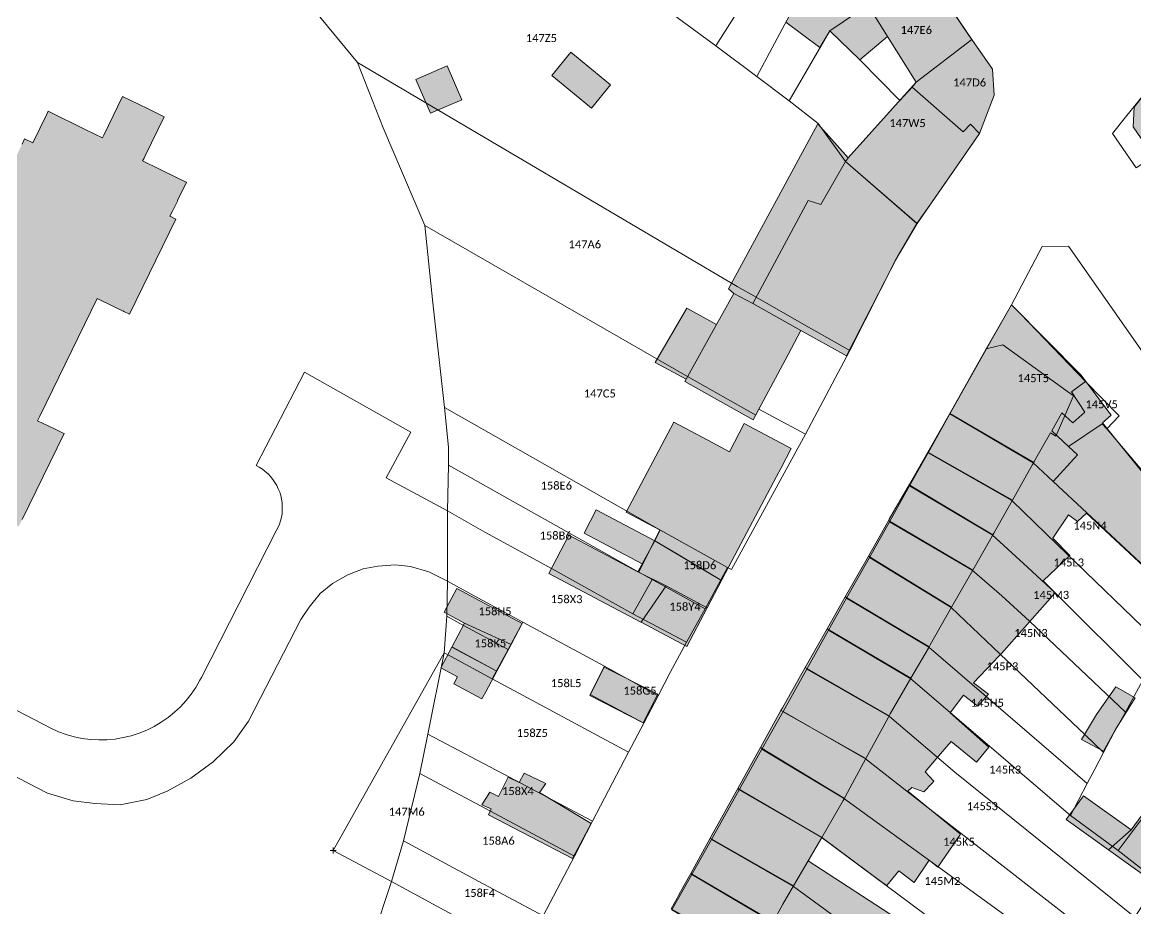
# Model space of a CAD drawing. Header units: metres. Extents: x 113120 to 240396, y 120329 to 242116.
# Drawn here: x 116428 to 116539.2, y 121497.3 to 121585.9 of the extents above; entities that cross this region are included whole.
import ezdxf

# ---------------------------------------------------------------- set-up
doc = ezdxf.new("R2010")
doc.units = ezdxf.units.M
doc.header["$LTSCALE"] = 3
doc.header["$PDMODE"] = 2
doc.header["$PDSIZE"] = 0.3
for name, color, linetype, lineweight in [('Bpn_CaPa', 78, 'Continuous', 0), ('Bpn_ReBu', 4, 'Continuous', 0), ('Bpt_CaNu', 7, 'Continuous', 0), ('Bpt_PrSt', 7, 'Continuous', 0), ('Hachure bâtiment', 11, 'Continuous', 0)]:
    doc.layers.add(name, color=color, linetype=linetype, lineweight=lineweight)
doc.styles.add('Legend', font='')
doc.styles.get('Legend').set_extended_font_data('Calibri')

msp = doc.modelspace()

# ---------------------------------------------------------------- hatches: boundary and pattern name
at = {"layer": 'Hachure bâtiment'}
h = msp.add_hatch(color=256, dxfattribs=at)
h.dxf.hatch_style = 1
h.paths.add_polyline_path([(116438.25, 121692.08), (116440.44, 121688.91), (116443, 121685.2), (116445.9, 121681), (116448.38, 121677.33), (116449.95, 121675), (116450.97, 121673.48), (116453.57, 121669.62), (116453.18, 121669.35), (116455.97, 121665.32), (116458.37, 121661.85), (116460.58, 121658.65), (116462.73, 121655.5), (116464.81, 121652.43), (116466.9, 121649.35), (116466.99, 121649.22), (116467.11, 121649.03), (116469.69, 121645.1), (116472.31, 121641.1), (116472.47, 121640.85), (116475.63, 121636.42), (116478.52, 121632.37), (116481.29, 121628.47), (116481.42, 121628.29), (116481.5, 121628.16), (116483.9, 121624.47), (116486.6, 121620.33), (116488.68, 121617.13), (116488.78, 121616.98), (116488.88, 121616.83), (116490.85, 121613.98), (116493, 121610.85), (116495.46, 121607.27), (116495.57, 121607.11), (116495.7, 121606.92), (116497.82, 121603.73), (116500.23, 121600.1), (116500.75, 121600.53), (116503.09, 121596.95), (116505.65, 121593.03), (116505.98, 121593.22), (116508.1, 121590.25), (116510.73, 121586.57), (116512.48, 121587.57), (116514.43, 121584.47), (116511.65, 121582.15), (116508.67, 121585.03), (116507.67, 121583.37), (116504.27, 121585.9), (116505.6, 121587.97), (116503.02, 121591.5), (116501.55, 121590.35), (116500.42, 121592.35), (116500.1, 121592.15), (116498.77, 121590.47), (116496.6, 121591.97), (116496.95, 121592.53), (116495.58, 121594.47), (116499.08, 121597.12), (116498, 121598.72), (116493.92, 121595.95), (116492.95, 121594.43), (116492.15, 121594.9), (116493.1, 121596.62), (116492.2, 121597.65), (116496.15, 121600.68), (116495.14, 121602), (116495.98, 121602.75), (116494.75, 121604.25), (116491.85, 121602.18), (116491.17, 121603.07), (116490.2, 121602.45), (116489.6, 121603.25), (116489.17, 121602.9), (116488.02, 121604.6), (116485.23, 121602.9), (116483.48, 121604.25), (116482.77, 121603.72), (116478.92, 121597.3), (116475.33, 121599.12), (116480.04, 121606.32), (116480.23, 121606.62), (116485.7, 121610.62), (116484.48, 121612.45), (116483.48, 121611.57), (116482.83, 121612.57), (116482.48, 121612.35), (116479.33, 121616.75), (116481.02, 121618.22), (116479.17, 121621.03), (116480.25, 121621.95), (116479.5, 121623), (116480.73, 121623.93), (116479, 121626.22), (116476.55, 121624.25), (116477.15, 121623.4), (116475.5, 121622.15), (116471.97, 121627.17), (116474.87, 121629.4), (116473.58, 121631.32), (116468.62, 121627.78), (116466.83, 121630.35), (116470.75, 121632.93), (116470.1, 121633.93), (116471.5, 121634.9), (116470.55, 121636.15), (116466.92, 121633.95), (116465.5, 121636.28), (116464.6, 121637.75), (116467.75, 121640.02), (116468.73, 121638.68), (116469.37, 121639.15), (116466.8, 121643.02), (116464.73, 121641.87), (116462.23, 121645.95), (116459, 121643.9), (116458.15, 121645.25), (116457.15, 121644.62), (116456, 121646.57), (116453.32, 121644.5), (116452.43, 121645.93), (116453.8, 121646.8), (116453.52, 121647.15), (116454.95, 121648.18), (116453.9, 121649.68), (116452.93, 121648.95), (116451.57, 121651.05), (116455, 121653.37), (116454.43, 121654.4), (116456.8, 121656.23), (116455.75, 121657.65), (116450.5, 121654.2), (116449.5, 121655.7), (116445.18, 121653.27), (116443.05, 121656.23), (116445.65, 121658.15), (116443.32, 121662.28), (116443.55, 121662.45), (116445.4, 121663.87), (116441.04, 121671.19), (116442.9, 121672.05), (116444.71, 121669.01), (116445.87, 121667.07), (116447.68, 121668.55), (116446.8, 121670.35), (116447.65, 121670.9), (116446.5, 121672.8), (116444.73, 121671.5), (116443.4, 121673.79), (116440.4, 121672.13), (116438.95, 121674.68), (116437.5, 121673.75), (116437.07, 121674.5), (116436.18, 121673.82), (116438.48, 121670), (116437.28, 121669.56), (116436.93, 121669.43), (116437.9, 121667.62), (116436.43, 121667.07), (116435.68, 121669.02), (116435.35, 121668.9), (116433.95, 121671.77), (116431.93, 121669.32), (116433.05, 121667.12), (116429.8, 121664.75), (116428.07, 121662.45), (116428.98, 121660.98), (116427.48, 121659.84), (116426.85, 121660.95), (116425.68, 121659.87), (116424.27, 121662.2), (116421.75, 121659.67), (116420.37, 121661.35), (116420.47, 121661.5), (116420.6, 121661.68), (116423.35, 121665.57), (116422.93, 121665.93), (116425.37, 121669.43), (116427.75, 121672.85), (116428.15, 121672.6), (116429.9, 121675), (116431.24, 121676.84), (116433.42, 121679.85), (116434.62, 121681.49), (116435.32, 121680.35), (116436.4, 121678.72), (116439.52, 121680.7), (116438.56, 121682.19), (116438.79, 121682.35), (116439.02, 121682.54), (116439.4, 121682.85), (116438.6, 121684.05), (116437.47, 121683.25), (116436.67, 121684.62), (116439.52, 121686.5), (116438.58, 121687.9), (116437.2, 121690.03), (116437.2, 121691.32), (116438.17, 121692.2)])
h = msp.add_hatch(color=256, dxfattribs=at)
h.dxf.hatch_style = 1
h.paths.add_polyline_path([(116522.52, 121584.65), (116522.86, 121584.16), (116517.3, 121579.9), (116514.43, 121584.47), (116512.48, 121587.57), (116518, 121591.37)])
h = msp.add_hatch(color=256, dxfattribs=at)
h.dxf.hatch_style = 1
h.paths.add_polyline_path([(116549.55, 121578.22), (116541.01, 121572.48), (116538.97, 121575.45), (116539.07, 121577.42), (116544.8, 121584.69)])
h = msp.add_hatch(color=256, dxfattribs=at)
h.dxf.hatch_style = 1
h.paths.add_polyline_path([(116524.92, 121581.22), (116525.08, 121578.6), (116523.6, 121574.78), (116518.82, 121567.86), (116517.34, 121565.78), (116510.23, 121571.98), (116510.49, 121572.35), (116517.3, 121579.9), (116522.86, 121584.16)])
h = msp.add_hatch(color=256, dxfattribs=at)
h.dxf.hatch_style = 1
h.paths.add_polyline_path([(116486.75, 121579.65), (116484.85, 121577.32), (116480.87, 121580.57), (116482.78, 121582.9)])
h = msp.add_hatch(color=256, dxfattribs=at)
h.dxf.hatch_style = 1
h.paths.add_polyline_path([(116471.9, 121578.15), (116468.77, 121576.8), (116467.3, 121580.18), (116470.42, 121581.55)])
h = msp.add_hatch(color=256, dxfattribs=at)
h.dxf.hatch_style = 1
h.paths.add_polyline_path([(116411.6, 121540.18), (116411.23, 121540.36), (116411.24, 121540.38), (116412.47, 121542.9), (116412.81, 121543.6), (116412.66, 121543.67), (116412.24, 121543.88), (116413.73, 121546.93), (116414.75, 121549.02), (116416.42, 121552.45), (116416.65, 121552.91), (116417.22, 121552.64), (116417.58, 121552.46), (116423.32, 121564.22), (116427.95, 121573.72), (116428.2, 121574.23), (116429.01, 121573.84), (116430.41, 121576.72), (116430.54, 121577), (116434.31, 121575.16), (116435.97, 121574.35), (116436.1, 121574.62), (116437.98, 121578.48), (116440.47, 121577.27), (116442.14, 121576.45), (116440.23, 121572.54), (116440.13, 121572.32), (116439.99, 121572.04), (116441.74, 121571.19), (116443.43, 121570.36), (116444.33, 121569.93), (116444.37, 121569.91), (116443.48, 121568.08), (116443.46, 121568.03), (116442.97, 121567.03), (116442.72, 121566.52), (116442.74, 121566.51), (116443.32, 121566.23), (116438.69, 121556.72), (116438.1, 121557), (116438.09, 121557.01), (116438.06, 121557.03), (116437.15, 121557.47), (116435.45, 121558.3), (116429.72, 121546.54), (116429.49, 121546.07), (116431.18, 121545.25), (116432.13, 121544.79), (116432.14, 121544.78), (116427.96, 121536.21), (116427.62, 121535.51), (116427.61, 121535.52), (116426.66, 121535.98), (116425.43, 121533.44), (116425.33, 121533.24), (116423.63, 121534.07), (116421.88, 121534.92), (116420.22, 121535.73), (116420.13, 121535.55), (116418.27, 121531.74), (116416.94, 121532.39), (116415.78, 121532.96), (116414.13, 121533.77), (116415.67, 121536.93), (116415.99, 121537.59), (116416.07, 121537.76), (116416.17, 121537.95), (116412.4, 121539.79)])
h = msp.add_hatch(color=256, dxfattribs=at)
h.dxf.hatch_style = 1
h.paths.add_polyline_path([(116510.49, 121572.35), (116510.23, 121571.98), (116507.77, 121567.68), (116506.5, 121568.07), (116500.98, 121557.8), (116499.08, 121558.78), (116498.55, 121559.27), (116507.47, 121575.75)])
h = msp.add_hatch(color=256, dxfattribs=at)
h.dxf.hatch_style = 1
h.paths.add_polyline_path([(116517.34, 121565.78), (116515.34, 121562.34), (116510.47, 121552.81), (116510.33, 121552.55), (116505.75, 121555.08), (116500.98, 121557.8), (116506.5, 121568.07), (116507.77, 121567.68), (116510.23, 121571.98)])
h = msp.add_hatch(color=256, dxfattribs=at)
h.dxf.hatch_style = 1
h.paths.add_polyline_path([(116500.98, 121557.8), (116505.75, 121555.08), (116504.18, 121552.13), (116501.58, 121547.24), (116501, 121546.15), (116494.17, 121550), (116494.3, 121550.23), (116497.35, 121555.68), (116499.08, 121558.78)])
h = msp.add_hatch(color=256, dxfattribs=at)
h.dxf.hatch_style = 1
h.paths.add_polyline_path([(116497.35, 121555.68), (116494.3, 121550.23), (116491.2, 121551.9), (116494.37, 121557.32)])
h = msp.add_hatch(color=256, dxfattribs=at)
h.dxf.hatch_style = 1
h.paths.add_polyline_path([(116533.75, 121550.65), (116536.77, 121546.62), (116535.92, 121545.85), (116544.8, 121534.85), (116545.9, 121533.57), (116548.2, 121531.37), (116544.57, 121528.35), (116548.85, 121524.3), (116547.88, 121523.05), (116543.67, 121527.12), (116544.12, 121527.82), (116541.45, 121530.2), (116534.32, 121536.82), (116533.4, 121536), (116532.5, 121536.67), (116530.95, 121534.35), (116532.65, 121532.6), (116529.97, 121530.07), (116531.17, 121528.87), (116525.8, 121522.82), (116525.58, 121522.59), (116523.02, 121519.87), (116524.52, 121518.75), (116523.45, 121517.55), (116522, 121518.65), (116520.67, 121516.87), (116524.55, 121513.45), (116523.3, 121511.95), (116520.8, 121514.02), (116519.29, 121512.27), (116518.17, 121510.97), (116519.05, 121510.05), (116518.87, 121509.85), (116518.05, 121508.97), (116516.85, 121509.42), (116516.45, 121509.05), (116521.72, 121504.75), (116519.45, 121501.47), (116518.57, 121502.15), (116517.07, 121499.92), (116515.55, 121501.1), (116514.35, 121499.62), (116514, 121499.87), (116507.85, 121504.43), (116510, 121508.13), (116510.11, 121508.33), (116510.2, 121508.48), (116512.26, 121512.3), (116514.51, 121516.45), (116514.58, 121516.58), (116514.7, 121516.78), (116516.75, 121520.33), (116518.51, 121523.35), (116518.58, 121523.48), (116518.69, 121523.68), (116520.83, 121527.44), (116522.94, 121531.15), (116524.88, 121534.55), (116524.95, 121534.68), (116525.04, 121534.84), (116526.9, 121538.13), (116528.92, 121541.7), (116529.03, 121541.9), (116529.12, 121542.05), (116530.7, 121544.87), (116531.25, 121544.52), (116533.02, 121548.55), (116525.95, 121553.65), (116524.29, 121553.25), (116526.82, 121557.67)])
h = msp.add_hatch(color=256, dxfattribs=at)
h.dxf.hatch_style = 1
h.paths.add_polyline_path([(116533.02, 121548.55), (116531.25, 121544.52), (116530.7, 121544.87), (116529.12, 121542.05), (116529.03, 121541.9), (116520.65, 121546.8), (116524.29, 121553.25), (116525.95, 121553.65)], flags=17)
h = msp.add_hatch(color=256, dxfattribs=at)
h.dxf.hatch_style = 1
h.paths.add_polyline_path([(116529.03, 121541.9), (116528.92, 121541.7), (116526.9, 121538.13), (116518.44, 121542.94), (116520.65, 121546.8)], flags=17)
h = msp.add_hatch(color=256, dxfattribs=at)
h.dxf.hatch_style = 1
h.paths.add_polyline_path([(116498.58, 121531.49), (116497.85, 121530.1), (116493.27, 121532.83), (116491.16, 121534.08), (116491.71, 121535.12), (116488.3, 121536.92), (116493.06, 121545.92), (116496.46, 121544.12), (116498.63, 121542.98), (116500.1, 121545.78), (116504.81, 121543.29), (116503.76, 121541.29), (116503.34, 121540.49)])
h = msp.add_hatch(color=256, dxfattribs=at)
h.dxf.hatch_style = 1
h.paths.add_polyline_path([(116526.9, 121538.13), (116525.04, 121534.84), (116524.95, 121534.68), (116516.57, 121539.65), (116518.44, 121542.94)], flags=17)
h = msp.add_hatch(color=256, dxfattribs=at)
h.dxf.hatch_style = 1
h.paths.add_polyline_path([(116524.95, 121534.68), (116524.88, 121534.55), (116522.94, 121531.15), (116514.53, 121536.09), (116514.6, 121536.22), (116516.57, 121539.65)], flags=17)
h = msp.add_hatch(color=256, dxfattribs=at)
h.dxf.hatch_style = 1
h.paths.add_polyline_path([(116489.91, 121531.77), (116484.1, 121534.84), (116485.32, 121537.16), (116491.16, 121534.08)])
h = msp.add_hatch(color=256, dxfattribs=at)
h.dxf.hatch_style = 1
h.paths.add_polyline_path([(116522.94, 121531.15), (116520.83, 121527.44), (116512.51, 121532.54), (116514.42, 121535.89), (116514.53, 121536.09)], flags=17)
h = msp.add_hatch(color=256, dxfattribs=at)
h.dxf.hatch_style = 1
h.paths.add_polyline_path([(116489.79, 121525.95), (116480.58, 121530.81), (116482.59, 121534.62), (116489.49, 121530.97), (116492.29, 121529.58), (116489.8, 121525.94)])
h = msp.add_hatch(color=256, dxfattribs=at)
h.dxf.hatch_style = 1
h.paths.add_polyline_path([(116497.85, 121530.11), (116497.85, 121530.1), (116496.4, 121527.36), (116492.29, 121529.58), (116489.49, 121530.97), (116491.16, 121534.08)])
h = msp.add_hatch(color=256, dxfattribs=at)
h.dxf.hatch_style = 1
h.paths.add_polyline_path([(116520.83, 121527.44), (116518.69, 121523.68), (116518.58, 121523.48), (116510.2, 121528.46), (116512.51, 121532.54)], flags=17)
h = msp.add_hatch(color=256, dxfattribs=at)
h.dxf.hatch_style = 1
h.paths.add_polyline_path([(116470.12, 121526.93), (116471.39, 121529.3), (116477.93, 121525.81), (116476.81, 121523.72), (116472.17, 121525.83)])
h = msp.add_hatch(color=256, dxfattribs=at)
h.dxf.hatch_style = 1
h.paths.add_polyline_path([(116489.8, 121525.94), (116492.29, 121529.58), (116496.4, 121527.36), (116494.38, 121523.52)])
h = msp.add_hatch(color=256, dxfattribs=at)
h.dxf.hatch_style = 1
h.paths.add_polyline_path([(116518.58, 121523.48), (116518.51, 121523.35), (116516.75, 121520.33), (116508.39, 121525.27), (116510.2, 121528.46)], flags=17)
h = msp.add_hatch(color=256, dxfattribs=at)
h.dxf.hatch_style = 1
h.paths.add_polyline_path([(116470.9, 121523.45), (116472.17, 121525.83), (116476.81, 121523.72), (116475.38, 121521.04)])
h = msp.add_hatch(color=256, dxfattribs=at)
h.dxf.hatch_style = 1
h.paths.add_polyline_path([(116516.75, 121520.33), (116514.7, 121516.78), (116514.58, 121516.58), (116506.2, 121521.4), (116508.39, 121525.27)])
h = msp.add_hatch(color=256, dxfattribs=at)
h.dxf.hatch_style = 1
h.paths.add_polyline_path([(116475.38, 121521.05), (116475.38, 121521.04), (116474.27, 121518.97), (116473.9, 121518.27), (116471.08, 121519.78), (116471.45, 121520.47), (116469.79, 121521.36), (116470.9, 121523.45), (116470.91, 121523.44), (116470.94, 121523.43), (116472.56, 121522.56), (116475.33, 121521.07)])
h = msp.add_hatch(color=256, dxfattribs=at)
h.dxf.hatch_style = 1
h.paths.add_polyline_path([(116486.11, 121521.45), (116491.46, 121518.73), (116490.01, 121515.89), (116484.67, 121518.61)])
h = msp.add_hatch(color=256, dxfattribs=at)
h.dxf.hatch_style = 1
h.paths.add_polyline_path([(116514.58, 121516.58), (116514.51, 121516.45), (116512.26, 121512.3), (116503.77, 121517.12), (116503.92, 121517.38), (116506.2, 121521.4)])
h = msp.add_hatch(color=256, dxfattribs=at)
h.dxf.hatch_style = 1
h.paths.add_polyline_path([(116539.17, 121518.37), (116537.2, 121515.2), (116536.02, 121513.05), (116533.82, 121514.2), (116535.3, 121516.7), (116537.25, 121519.47)], flags=17)
h = msp.add_hatch(color=256, dxfattribs=at)
h.dxf.hatch_style = 1
h.paths.add_polyline_path([(116512.26, 121512.3), (116510.2, 121508.48), (116510.11, 121508.33), (116501.72, 121513.4), (116503.77, 121517.12)])
h = msp.add_hatch(color=256, dxfattribs=at)
h.dxf.hatch_style = 1
h.paths.add_polyline_path([(116510.11, 121508.33), (116510, 121508.13), (116507.85, 121504.43), (116499.46, 121509.31), (116501.72, 121513.4)])
h = msp.add_hatch(color=256, dxfattribs=at)
h.dxf.hatch_style = 1
h.paths.add_polyline_path([(116480.27, 121509.8), (116479.65, 121508.9), (116484.82, 121505.82), (116482.95, 121502.32), (116474.55, 121506.7), (116474.82, 121507.27), (116473.9, 121507.7), (116474.67, 121508.95), (116475.55, 121508.52), (116476.52, 121510.45), (116477.62, 121509.9), (116478.1, 121510.85)])
h = msp.add_hatch(color=256, dxfattribs=at)
h.dxf.hatch_style = 1
h.paths.add_polyline_path([(116507.85, 121504.43), (116506.5, 121502.1), (116505.04, 121499.58), (116496.71, 121504.35), (116499.46, 121509.31)])
h = msp.add_hatch(color=256, dxfattribs=at)
h.dxf.hatch_style = 1
h.paths.add_polyline_path([(116532.29, 121506.21), (116534.01, 121508.6), (116538.78, 121505.17), (116536.5, 121503.19)], flags=17)
h = msp.add_hatch(color=256, dxfattribs=at)
h.dxf.hatch_style = 1
h.paths.add_polyline_path([(116536.51, 121503.2), (116538.78, 121505.17), (116539.86, 121506.68), (116543.53, 121504.04), (116540.74, 121500.15), (116536.5, 121503.19)], flags=17)
h = msp.add_hatch(color=256, dxfattribs=at)
h.dxf.hatch_style = 1
h.paths.add_polyline_path([(116505.04, 121499.58), (116503.97, 121497.75), (116503, 121496), (116494.77, 121500.83), (116496.71, 121504.35)])
h = msp.add_hatch(color=256, dxfattribs=at)
h.dxf.hatch_style = 1
h.paths.add_polyline_path([(116515.25, 121496.4), (116513.5, 121493.67), (116510.92, 121495.62), (116508.44, 121491.82), (116506.35, 121488.62), (116503.92, 121484.72), (116507.6, 121481.87), (116507.43, 121481.67), (116505.57, 121479.4), (116507.67, 121477.55), (116505.59, 121474.93), (116501.9, 121477.55), (116500.12, 121475.32), (116493.84, 121479.66), (116495.31, 121482.2), (116495.42, 121482.39), (116495.5, 121482.54), (116495.62, 121482.73), (116498.63, 121488.15), (116500.93, 121492.29), (116501.08, 121492.55), (116503, 121496), (116503.97, 121497.75), (116505.04, 121499.58), (116506.5, 121502.1)])
h = msp.add_hatch(color=256, dxfattribs=at)
h.dxf.hatch_style = 1
h.paths.add_polyline_path([(116503, 121496), (116501.08, 121492.55), (116492.82, 121497.3), (116493.39, 121498.34), (116493.53, 121498.61), (116494.12, 121499.67), (116494.77, 121500.83)])

# ---------------------------------------------------------------- linework, layer by layer
at = {"layer": 'Bpn_CaPa'}
for points in [[(116439.03, 121609.06), (116461.46, 121581.89), (116461.46, 121581.89), (116464.03, 121575.33), (116468.18, 121565.59), (116469, 121557.86), (116470.14, 121547.41), (116470.54, 121543.44), (116470.56, 121541.62), (116470.46, 121537.07), (116464.33, 121540.37), (116466.8, 121544.94), (116456.17, 121550.92), (116451.33, 121541.6), (116451.65, 121541.42), (116451.96, 121541.22), (116452.25, 121541), (116452.52, 121540.76), (116452.77, 121540.5), (116453, 121540.21), (116453.21, 121539.91), (116453.39, 121539.6), (116453.55, 121539.27), (116453.69, 121538.93), (116453.79, 121538.59), (116453.87, 121538.23), (116453.93, 121537.87), (116453.95, 121537.51), (116453.95, 121537.14), (116453.92, 121536.78), (116453.86, 121536.42), (116453.77, 121536.07), (116453.66, 121535.72), (116453.51, 121535.38), (116453.35, 121535.06), (116445.87, 121520.41), (116445.72, 121520.13), (116445.31, 121519.42), (116444.84, 121518.74), (116444.33, 121518.1), (116443.77, 121517.49), (116443.17, 121516.93), (116442.53, 121516.41), (116441.85, 121515.94), (116441.14, 121515.52), (116440.4, 121515.16), (116439.64, 121514.85), (116438.86, 121514.59), (116438.06, 121514.4), (116437.24, 121514.26), (116436.42, 121514.19), (116435.6, 121514.17), (116434.78, 121514.22), (116433.96, 121514.32), (116433.15, 121514.49), (116432.36, 121514.71), (116431.59, 121514.99), (116430.83, 121515.33), (116377.6, 121542.95)], [(116493.05, 121586.63), (116497.27, 121583.55), (116501.35, 121580.48), (116504.6, 121578.03), (116507.49, 121575.78), (116510.23, 121571.98), (116517.38, 121565.78), (116515.21, 121562.12), (116510.65, 121553.1), (116506.06, 121555.68), (116501.31, 121558.41), (116499.41, 121559.49), (116461.46, 121581.89), (116439.03, 121609.06)], [(116377.6, 121542.95), (116430.83, 121515.33), (116431.59, 121514.99), (116432.36, 121514.71), (116433.15, 121514.49), (116433.96, 121514.32), (116434.78, 121514.22), (116435.6, 121514.17), (116436.42, 121514.19), (116437.24, 121514.26), (116438.06, 121514.4), (116438.86, 121514.59), (116439.64, 121514.85), (116440.4, 121515.16), (116441.14, 121515.52), (116441.85, 121515.94), (116442.53, 121516.41), (116443.17, 121516.93), (116443.77, 121517.49), (116444.33, 121518.1), (116444.84, 121518.74), (116445.31, 121519.42), (116445.72, 121520.13), (116445.87, 121520.41), (116453.35, 121535.06), (116453.51, 121535.38), (116453.66, 121535.72), (116453.77, 121536.07), (116453.86, 121536.42), (116453.92, 121536.78), (116453.95, 121537.14), (116453.95, 121537.51), (116453.93, 121537.87), (116453.87, 121538.23), (116453.79, 121538.59), (116453.69, 121538.93), (116453.55, 121539.27), (116453.39, 121539.6), (116453.21, 121539.91), (116453, 121540.21), (116452.77, 121540.5), (116452.52, 121540.76), (116452.25, 121541), (116451.96, 121541.22), (116451.65, 121541.42), (116451.33, 121541.6), (116456.17, 121550.92), (116466.8, 121544.94), (116464.33, 121540.37), (116470.46, 121537.07), (116470.47, 121530.03), (116468.58, 121530.97), (116466.75, 121531.5), (116465.22, 121531.66), (116463.5, 121531.53), (116462.02, 121531.26), (116460.48, 121530.68), (116458.95, 121529.81), (116457.73, 121528.8), (116456.62, 121527.45), (116455.81, 121526.2), (116450.57, 121516.06), (116449.1, 121513.97), (116447.03, 121511.99), (116444.81, 121510.36), (116442.43, 121509.05), (116440.4, 121508.22), (116437.75, 121507.7), (116435.21, 121507.82), (116433.06, 121508.1), (116430.48, 121508.86), (116373.2, 121538.48)], [(116373.2, 121538.48), (116430.48, 121508.86), (116433.06, 121508.1), (116435.21, 121507.82), (116437.75, 121507.7), (116440.4, 121508.22), (116442.43, 121509.05), (116444.81, 121510.36), (116447.03, 121511.99), (116449.1, 121513.97), (116450.57, 121516.06), (116455.81, 121526.2), (116456.62, 121527.45), (116457.73, 121528.8), (116458.95, 121529.81), (116460.48, 121530.68), (116462.02, 121531.26), (116463.5, 121531.53), (116465.22, 121531.66), (116466.75, 121531.5), (116468.58, 121530.97), (116470.47, 121530.03), (116470.39, 121526.55), (116470.13, 121522.89), (116459.03, 121503.11), (116464.86, 121500.03), (116463.03, 121494.5)]]:
    msp.add_lwpolyline(points, dxfattribs=at)
for points in [[(116510.7, 121602.1), (116513.21, 121598.49), (116503.81, 121591.95), (116501.63, 121590.42), (116497.27, 121583.55), (116493.05, 121586.63), (116497.65, 121593.28), (116501.18, 121595.74), (116510.7, 121602.1)], [(116501.35, 121580.48), (116497.27, 121583.55), (116501.63, 121590.42), (116503.81, 121591.95), (116513.21, 121598.49), (116515.54, 121595.01), (116505.87, 121588.87), (116504.67, 121586.63), (116501.35, 121580.48)], [(116504.6, 121578.03), (116501.35, 121580.48), (116504.67, 121586.63), (116505.87, 121588.87), (116515.54, 121595.01), (116518, 121591.37), (116508.67, 121585.03), (116504.6, 121578.03)], [(116508.67, 121585.03), (116518, 121591.37), (116522.86, 121584.16), (116517.3, 121579.9), (116516.87, 121579.41), (116515.67, 121578.08), (116511.65, 121582.15), (116508.67, 121585.03)], [(116539.28, 121571.34), (116536.91, 121574.79), (116538.22, 121576.41), (116548.83, 121589.54), (116550.08, 121591.09), (116554.63, 121587.57), (116558.55, 121584.57), (116553.92, 121581.39), (116549.42, 121578.29), (116540.93, 121572.45), (116539.28, 121571.34)], [(116523.6, 121574.78), (116517.38, 121565.78), (116510.23, 121571.98), (116507.49, 121575.78), (116504.6, 121578.03), (116508.67, 121585.03), (116511.65, 121582.15), (116515.67, 121578.08), (116516.87, 121579.41), (116521.97, 121574.93), (116522.73, 121575.72), (116523.6, 121574.78)], [(116523.6, 121574.78), (116522.73, 121575.72), (116521.97, 121574.93), (116516.87, 121579.41), (116517.3, 121579.9), (116522.86, 121584.16), (116524.92, 121581.22), (116525.08, 121578.6), (116523.6, 121574.78)], [(116510.65, 121553.1), (116506.24, 121544.72), (116501.58, 121547.23), (116501.26, 121546.63), (116494.43, 121550.48), (116468.18, 121565.59), (116464.03, 121575.33), (116461.46, 121581.89), (116499.41, 121559.49), (116501.31, 121558.41), (116506.06, 121555.68), (116510.65, 121553.1)], [(116498.45, 121531.4), (116491.68, 121535.17), (116490.91, 121535.6), (116470.14, 121547.41), (116469, 121557.86), (116468.18, 121565.59), (116494.43, 121550.48), (116501.26, 121546.63), (116501.58, 121547.23), (116506.24, 121544.72), (116498.82, 121531.2), (116498.45, 121531.4)], [(116536.34, 121545.26), (116537.56, 121546.57), (116534.2, 121550), (116527.7, 121556.77), (116526.82, 121557.67), (116529.89, 121563.49), (116532.5, 121563.52), (116552.41, 121535.08), (116548.13, 121531.35), (116536.34, 121545.26)], [(116520.64, 121546.75), (116524.9, 121554.34), (116526.82, 121557.67), (116527.7, 121556.77), (116534.2, 121550), (116532.82, 121548.97), (116534.14, 121546.92), (116532.95, 121545.85), (116531.85, 121546.87), (116530.84, 121545.06), (116532.51, 121543.5), (116533.42, 121542.68), (116530.98, 121540), (116528.97, 121541.88), (116520.64, 121546.75)], [(116536.34, 121545.26), (116535.88, 121545.77), (116532.51, 121543.5), (116530.84, 121545.06), (116531.85, 121546.87), (116532.95, 121545.85), (116534.14, 121546.92), (116532.82, 121548.97), (116534.2, 121550), (116537.56, 121546.57), (116536.34, 121545.26)], [(116489.56, 121530.95), (116470.56, 121541.62), (116470.54, 121543.44), (116470.14, 121547.41), (116490.91, 121535.6), (116491.68, 121535.17), (116489.56, 121530.95)], [(116518.47, 121542.87), (116520.64, 121546.75), (116528.97, 121541.88), (116530.98, 121540), (116534.33, 121536.87), (116544.05, 121527.8), (116541.81, 121523.64), (116531.39, 121533.71), (116526.84, 121538.11), (116518.47, 121542.87)], [(116536.34, 121545.26), (116548.13, 121531.35), (116544.05, 121527.8), (116534.33, 121536.87), (116530.98, 121540), (116533.42, 121542.68), (116532.51, 121543.5), (116535.88, 121545.77), (116536.34, 121545.26)], [(116539.92, 121520.14), (116531.17, 121528.87), (116528.42, 121531.43), (116524.88, 121534.66), (116516.62, 121539.56), (116518.47, 121542.87), (116526.84, 121538.11), (116531.39, 121533.71), (116541.81, 121523.64), (116539.92, 121520.14)], [(116488.97, 121526.77), (116480.9, 121531.26), (116474.2, 121534.93), (116470.46, 121537.07), (116470.56, 121541.62), (116489.56, 121530.95), (116490.9, 121530.2), (116488.97, 121526.77)], [(116539.92, 121520.14), (116538.22, 121516.96), (116528.61, 121526.04), (116525.84, 121528.57), (116522.89, 121531.13), (116514.61, 121535.98), (116516.62, 121539.56), (116524.88, 121534.66), (116528.42, 121531.43), (116531.17, 121528.87), (116539.92, 121520.14)], [(116470.47, 121530.03), (116470.46, 121537.07), (116474.2, 121534.93), (116480.9, 121531.26), (116488.97, 121526.77), (116494.35, 121523.95), (116492.72, 121520.92), (116491.51, 121518.58), (116486.14, 121521.55), (116477.98, 121525.93), (116473.13, 121528.57), (116471.37, 121529.53), (116470.47, 121530.03)], [(116536.01, 121512.93), (116534.16, 121514.69), (116525.68, 121522.74), (116520.78, 121527.41), (116512.61, 121532.41), (116514.61, 121535.98), (116522.89, 121531.13), (116525.84, 121528.57), (116528.61, 121526.04), (116538.22, 121516.96), (116537.04, 121514.89), (116536.01, 121512.93)], [(116498.45, 121531.4), (116496.2, 121527.27), (116490.9, 121530.2), (116489.56, 121530.95), (116491.68, 121535.17), (116498.45, 121531.4)], [(116536.01, 121512.93), (116537.04, 121514.89), (116538.22, 121516.96), (116539.92, 121520.14), (116541.81, 121523.64), (116544.05, 121527.8), (116548.13, 121531.35), (116552.41, 121535.08), (116557.04, 121528.28), (116553.63, 121524.26), (116552.66, 121522.9), (116544.37, 121512.32), (116537.47, 121503.13), (116532.7, 121506.62), (116534.37, 121509.82), (116535.14, 121511.26), (116536.01, 121512.93)], [(116536.01, 121512.93), (116535.14, 121511.26), (116534.37, 121509.82), (116522.85, 121519.74), (116518.54, 121523.45), (116510.33, 121528.33), (116512.61, 121532.41), (116520.78, 121527.41), (116525.68, 121522.74), (116534.16, 121514.69), (116536.01, 121512.93)], [(116488.97, 121526.77), (116490.9, 121530.2), (116496.2, 121527.27), (116494.35, 121523.95), (116488.97, 121526.77)], [(116470.47, 121530.03), (116471.37, 121529.53), (116473.13, 121528.57), (116477.98, 121525.93), (116476.51, 121523.21), (116471.7, 121525.82), (116470.39, 121526.55), (116470.47, 121530.03)], [(116534.37, 121509.82), (116532.7, 121506.62), (116516.75, 121520.27), (116508.53, 121525.13), (116510.33, 121528.33), (116518.54, 121523.45), (116522.85, 121519.74), (116534.37, 121509.82)], [(116476.51, 121523.21), (116474.93, 121520.28), (116470.75, 121522.55), (116470.13, 121522.89), (116470.39, 121526.55), (116471.7, 121525.82), (116476.51, 121523.21)], [(116476.51, 121523.21), (116477.98, 121525.93), (116486.14, 121521.55), (116484.7, 121518.72), (116490.06, 121515.84), (116488.55, 121512.95), (116474.93, 121520.28), (116476.51, 121523.21)], [(116539.15, 121496.47), (116521.16, 121510.94), (116514.62, 121516.51), (116506.36, 121521.25), (116508.53, 121525.13), (116516.75, 121520.27), (116532.7, 121506.62), (116537.47, 121503.13), (116541.44, 121500.02), (116539.15, 121496.47)], [(116468.49, 121514.73), (116467.7, 121510.81), (116466.07, 121504.08), (116464.86, 121500.03), (116459.03, 121503.11), (116470.13, 121522.89), (116468.49, 121514.73)], [(116468.49, 121514.73), (116470.13, 121522.89), (116470.75, 121522.55), (116474.93, 121520.28), (116488.55, 121512.95), (116484.94, 121506.04), (116476.59, 121510.49), (116468.49, 121514.73)], [(116551.29, 121515.33), (116544.25, 121504.39), (116542.49, 121501.65), (116541.44, 121500.02), (116537.47, 121503.13), (116544.37, 121512.32), (116552.66, 121522.9), (116553.9, 121521.33), (116555.04, 121522.24), (116556.29, 121520.72), (116551.29, 121515.33)], [(116491.51, 121518.58), (116490.06, 121515.84), (116484.7, 121518.72), (116486.14, 121521.55), (116491.51, 121518.58)], [(116539.15, 121496.47), (116536.94, 121493.03), (116518.47, 121507.4), (116512.22, 121512.27), (116503.99, 121517.02), (116506.36, 121521.25), (116514.62, 121516.51), (116521.16, 121510.94), (116539.15, 121496.47)], [(116535.1, 121490.17), (116510.01, 121508.36), (116501.87, 121513.25), (116503.99, 121517.02), (116512.22, 121512.27), (116518.47, 121507.4), (116536.94, 121493.03), (116535.1, 121490.17)], [(116468.49, 121514.73), (116476.59, 121510.49), (116484.94, 121506.04), (116483.16, 121502.57), (116474.76, 121507.06), (116467.7, 121510.81), (116468.49, 121514.73)], [(116535.1, 121490.17), (116532.49, 121486.1), (116507.8, 121504.45), (116499.59, 121509.18), (116501.87, 121513.25), (116510.01, 121508.36), (116535.1, 121490.17)], [(116467.7, 121510.81), (116474.76, 121507.06), (116483.16, 121502.57), (116480, 121496.58), (116473.59, 121500.03), (116466.07, 121504.08), (116467.7, 121510.81)], [(116529.59, 121481.6), (116505.02, 121499.53), (116496.82, 121504.22), (116499.59, 121509.18), (116507.8, 121504.45), (116532.49, 121486.1), (116531.25, 121484.18), (116529.59, 121481.6)], [(116478, 121492.86), (116471.67, 121496.31), (116464.86, 121500.03), (116466.07, 121504.08), (116473.59, 121500.03), (116480, 121496.58), (116478, 121492.86)], [(116527.33, 121478.09), (116502.99, 121495.94), (116494.86, 121500.72), (116496.82, 121504.22), (116505.02, 121499.53), (116529.59, 121481.6), (116527.33, 121478.09)], [(116527.33, 121478.09), (116525.1, 121474.62), (116507.42, 121487.66), (116504.85, 121489.57), (116501.01, 121492.44), (116492.88, 121497.2), (116494.86, 121500.72), (116502.99, 121495.94), (116527.33, 121478.09)], [(116478, 121492.86), (116475.31, 121487.68), (116468.85, 121491.22), (116463.03, 121494.5), (116464.86, 121500.03), (116471.67, 121496.31), (116478, 121492.86)]]:
    msp.add_lwpolyline(points, close=True, dxfattribs=at)
at = {"layer": 'Bpn_ReBu'}
for points in [[(116522.52, 121584.65), (116522.86, 121584.16), (116517.3, 121579.9), (116514.43, 121584.47), (116512.48, 121587.57), (116518, 121591.37), (116522.52, 121584.65)], [(116549.55, 121578.22), (116541.01, 121572.48), (116538.97, 121575.45), (116539.07, 121577.42), (116544.8, 121584.69), (116549.55, 121578.22)], [(116524.92, 121581.22), (116525.08, 121578.6), (116523.6, 121574.78), (116518.82, 121567.86), (116517.34, 121565.78), (116510.23, 121571.98), (116510.49, 121572.35), (116517.3, 121579.9), (116522.86, 121584.16), (116524.92, 121581.22)], [(116486.75, 121579.65), (116484.85, 121577.32), (116480.87, 121580.57), (116482.78, 121582.9), (116486.75, 121579.65)], [(116471.9, 121578.15), (116468.77, 121576.8), (116467.3, 121580.18), (116470.42, 121581.55), (116471.9, 121578.15)], [(116510.49, 121572.35), (116510.23, 121571.98), (116507.77, 121567.68), (116506.5, 121568.07), (116500.98, 121557.8), (116499.08, 121558.78), (116498.55, 121559.27), (116507.47, 121575.75), (116510.49, 121572.35)], [(116517.34, 121565.78), (116515.34, 121562.34), (116510.47, 121552.81), (116510.33, 121552.55), (116505.75, 121555.08), (116500.98, 121557.8), (116506.5, 121568.07), (116507.77, 121567.68), (116510.23, 121571.98), (116517.34, 121565.78)], [(116500.98, 121557.8), (116505.75, 121555.08), (116504.18, 121552.13), (116501.58, 121547.24), (116501, 121546.15), (116494.17, 121550), (116494.3, 121550.23), (116497.35, 121555.68), (116499.08, 121558.78), (116500.98, 121557.8)], [(116497.35, 121555.68), (116494.3, 121550.23), (116491.2, 121551.9), (116494.37, 121557.32), (116497.35, 121555.68)], [(116533.02, 121548.55), (116531.25, 121544.52), (116530.7, 121544.87), (116529.12, 121542.05), (116529.03, 121541.9), (116520.65, 121546.8), (116524.29, 121553.25), (116525.95, 121553.65), (116533.02, 121548.55)], [(116529.03, 121541.9), (116528.92, 121541.7), (116526.9, 121538.13), (116518.44, 121542.94), (116520.65, 121546.8), (116529.03, 121541.9)], [(116498.58, 121531.49), (116497.85, 121530.1), (116493.27, 121532.83), (116491.16, 121534.08), (116491.71, 121535.12), (116488.3, 121536.92), (116493.06, 121545.92), (116496.46, 121544.12), (116498.63, 121542.98), (116500.1, 121545.78), (116504.81, 121543.29), (116503.76, 121541.29), (116503.34, 121540.49), (116498.58, 121531.49)], [(116526.9, 121538.13), (116525.04, 121534.84), (116524.95, 121534.68), (116516.57, 121539.65), (116518.44, 121542.94), (116526.9, 121538.13)], [(116524.95, 121534.68), (116524.88, 121534.55), (116522.94, 121531.15), (116514.53, 121536.09), (116514.6, 121536.22), (116516.57, 121539.65), (116524.95, 121534.68)], [(116489.91, 121531.77), (116484.1, 121534.84), (116485.32, 121537.16), (116491.16, 121534.08), (116489.91, 121531.77)], [(116522.94, 121531.15), (116520.83, 121527.44), (116512.51, 121532.54), (116514.42, 121535.89), (116514.53, 121536.09), (116522.94, 121531.15)], [(116489.79, 121525.95), (116480.58, 121530.81), (116482.59, 121534.62), (116489.49, 121530.97), (116492.29, 121529.58), (116489.8, 121525.94), (116489.79, 121525.95)], [(116497.85, 121530.11), (116497.85, 121530.1), (116496.4, 121527.36), (116492.29, 121529.58), (116489.49, 121530.97), (116491.16, 121534.08), (116497.85, 121530.11)], [(116520.83, 121527.44), (116518.69, 121523.68), (116518.58, 121523.48), (116510.2, 121528.46), (116512.51, 121532.54), (116520.83, 121527.44)], [(116470.12, 121526.93), (116471.39, 121529.3), (116477.93, 121525.81), (116476.81, 121523.72), (116472.17, 121525.83), (116470.12, 121526.93)], [(116489.8, 121525.94), (116492.29, 121529.58), (116496.4, 121527.36), (116494.38, 121523.52), (116489.8, 121525.94)], [(116518.58, 121523.48), (116518.51, 121523.35), (116516.75, 121520.33), (116508.39, 121525.27), (116510.2, 121528.46), (116518.58, 121523.48)], [(116470.9, 121523.45), (116472.17, 121525.83), (116476.81, 121523.72), (116475.38, 121521.04), (116470.9, 121523.45)], [(116516.75, 121520.33), (116514.7, 121516.78), (116514.58, 121516.58), (116506.2, 121521.4), (116508.39, 121525.27), (116516.75, 121520.33)], [(116475.38, 121521.05), (116475.38, 121521.04), (116474.27, 121518.97), (116473.9, 121518.27), (116471.08, 121519.78), (116471.45, 121520.47), (116469.79, 121521.36), (116470.9, 121523.45), (116470.91, 121523.44), (116470.94, 121523.43), (116472.56, 121522.56), (116475.33, 121521.07), (116475.38, 121521.05)], [(116486.11, 121521.45), (116491.46, 121518.73), (116490.01, 121515.89), (116484.67, 121518.61), (116486.11, 121521.45)], [(116514.58, 121516.58), (116514.51, 121516.45), (116512.26, 121512.3), (116503.77, 121517.12), (116503.92, 121517.38), (116506.2, 121521.4), (116514.58, 121516.58)], [(116539.17, 121518.37), (116537.2, 121515.2), (116536.02, 121513.05), (116533.82, 121514.2), (116535.3, 121516.7), (116537.25, 121519.47), (116539.17, 121518.37)], [(116512.26, 121512.3), (116510.2, 121508.48), (116510.11, 121508.33), (116501.72, 121513.4), (116503.77, 121517.12), (116512.26, 121512.3)], [(116510.11, 121508.33), (116510, 121508.13), (116507.85, 121504.43), (116499.46, 121509.31), (116501.72, 121513.4), (116510.11, 121508.33)], [(116480.27, 121509.8), (116479.65, 121508.9), (116484.82, 121505.82), (116482.95, 121502.32), (116474.55, 121506.7), (116474.82, 121507.27), (116473.9, 121507.7), (116474.67, 121508.95), (116475.55, 121508.52), (116476.52, 121510.45), (116477.62, 121509.9), (116478.1, 121510.85), (116480.27, 121509.8)], [(116507.85, 121504.43), (116506.5, 121502.1), (116505.04, 121499.58), (116496.71, 121504.35), (116499.46, 121509.31), (116507.85, 121504.43)], [(116532.29, 121506.21), (116534.01, 121508.6), (116538.78, 121505.17), (116536.5, 121503.19), (116532.29, 121506.21)], [(116536.51, 121503.2), (116538.78, 121505.17), (116539.86, 121506.68), (116543.53, 121504.04), (116540.74, 121500.15), (116536.5, 121503.19), (116536.51, 121503.2)], [(116505.04, 121499.58), (116503.97, 121497.75), (116503, 121496), (116494.77, 121500.83), (116496.71, 121504.35), (116505.04, 121499.58)], [(116503, 121496), (116501.08, 121492.55), (116492.82, 121497.3), (116493.39, 121498.34), (116493.53, 121498.61), (116494.12, 121499.67), (116494.77, 121500.83), (116503, 121496)]]:
    msp.add_lwpolyline(points, close=True, dxfattribs=at)
for points in [[(116512.48, 121587.57), (116514.43, 121584.47), (116511.65, 121582.15), (116508.67, 121585.03), (116507.67, 121583.37), (116504.27, 121585.9)], [(116427.95, 121573.72), (116428.2, 121574.23), (116429.01, 121573.84), (116430.41, 121576.72), (116430.54, 121577), (116434.31, 121575.16), (116435.97, 121574.35), (116436.1, 121574.62), (116437.98, 121578.48), (116440.47, 121577.27), (116442.14, 121576.45), (116440.23, 121572.54), (116440.13, 121572.32), (116439.99, 121572.04), (116441.74, 121571.19), (116443.43, 121570.36), (116444.33, 121569.93), (116444.37, 121569.91), (116443.48, 121568.08), (116443.46, 121568.03), (116442.97, 121567.03), (116442.72, 121566.52), (116442.74, 121566.51), (116443.32, 121566.23), (116438.69, 121556.72), (116438.1, 121557), (116438.09, 121557.01), (116438.06, 121557.03), (116437.15, 121557.47), (116435.45, 121558.3), (116429.72, 121546.54), (116429.49, 121546.07), (116431.18, 121545.25), (116432.13, 121544.79), (116432.14, 121544.78), (116427.96, 121536.21)], [(116541.45, 121530.2), (116534.32, 121536.82), (116533.4, 121536), (116532.5, 121536.67), (116530.95, 121534.35), (116532.65, 121532.6), (116529.97, 121530.07), (116531.17, 121528.87), (116525.8, 121522.82), (116525.58, 121522.59), (116523.02, 121519.87), (116524.52, 121518.75), (116523.45, 121517.55), (116522, 121518.65), (116520.67, 121516.87), (116524.55, 121513.45), (116523.3, 121511.95), (116520.8, 121514.02), (116519.29, 121512.27), (116518.17, 121510.97), (116519.05, 121510.05), (116518.87, 121509.85), (116518.05, 121508.97), (116516.85, 121509.42), (116516.45, 121509.05), (116521.72, 121504.75), (116519.45, 121501.47), (116518.57, 121502.15), (116517.07, 121499.92), (116515.55, 121501.1), (116514.35, 121499.62), (116514, 121499.87), (116507.85, 121504.43), (116510, 121508.13), (116510.11, 121508.33), (116510.2, 121508.48), (116512.26, 121512.3), (116514.51, 121516.45), (116514.58, 121516.58), (116514.7, 121516.78), (116516.75, 121520.33), (116518.51, 121523.35), (116518.58, 121523.48), (116518.69, 121523.68), (116520.83, 121527.44), (116522.94, 121531.15), (116524.88, 121534.55), (116524.95, 121534.68), (116525.04, 121534.84), (116526.9, 121538.13), (116528.92, 121541.7), (116529.03, 121541.9), (116529.12, 121542.05), (116530.7, 121544.87), (116531.25, 121544.52), (116533.02, 121548.55), (116525.95, 121553.65), (116524.29, 121553.25), (116526.82, 121557.67), (116533.75, 121550.65), (116533.75, 121550.65), (116536.77, 121546.62), (116535.92, 121545.85), (116544.8, 121534.85)], [(116503, 121496), (116503.97, 121497.75), (116505.04, 121499.58), (116506.5, 121502.1), (116515.25, 121496.4)]]:
    msp.add_lwpolyline(points, dxfattribs=at)
at = {"layer": 'Bpt_PrSt'}
msp.add_point((116459.03, 121503.11), dxfattribs=at)

# ---------------------------------------------------------------- texts
at = {"layer": 'Bpt_CaNu', "char_height": 0.8, "attachment_point": 7, "style": 'Legend'}
for s, insert in [('147Z5', (116478.28, 121583.91)), ('147E6', (116515.73, 121584.72)), ('147D6', (116520.98, 121579.47)), ('147W5', (116514.6, 121575.41)), ('147A6', (116482.55, 121563.3)), ('145T5', (116527.42, 121549.92)), ('147C5', (116484.08, 121548.39)), ('145V5', (116534.2, 121547.31)), ('158E6', (116479.76, 121539.18)), ('145N4', (116532.99, 121535.19)), ('158B6', (116479.66, 121534.19)), ('158D6', (116494.02, 121531.22)), ('145L3', (116531.01, 121531.5)), ('145M3', (116528.98, 121528.26)), ('158X3', (116480.77, 121527.83)), ('158Y4', (116492.62, 121527.08)), ('158H5', (116473.55, 121526.62)), ('145N3', (116527.09, 121524.45)), ('158K5', (116473.15, 121523.42)), ('145P3', (116524.32, 121521.12)), ('158L5', (116480.78, 121519.44)), ('158G5', (116488.03, 121518.69)), ('145H5', (116522.75, 121517.47)), ('158Z5', (116477.37, 121514.46)), ('145R3', (116524.58, 121510.8)), ('158X4', (116475.9, 121508.65)), ('145S3', (116522.35, 121507.14)), ('147M6', (116464.58, 121506.59)), ('158A6', (116473.92, 121503.69)), ('145K5', (116519.98, 121503.59)), ('145M2', (116518.11, 121499.67)), ('158F4', (116472.1, 121498.47))]:
    msp.add_mtext(s, dxfattribs=dict(at, insert=insert))

doc.saveas('drawing.dxf')
